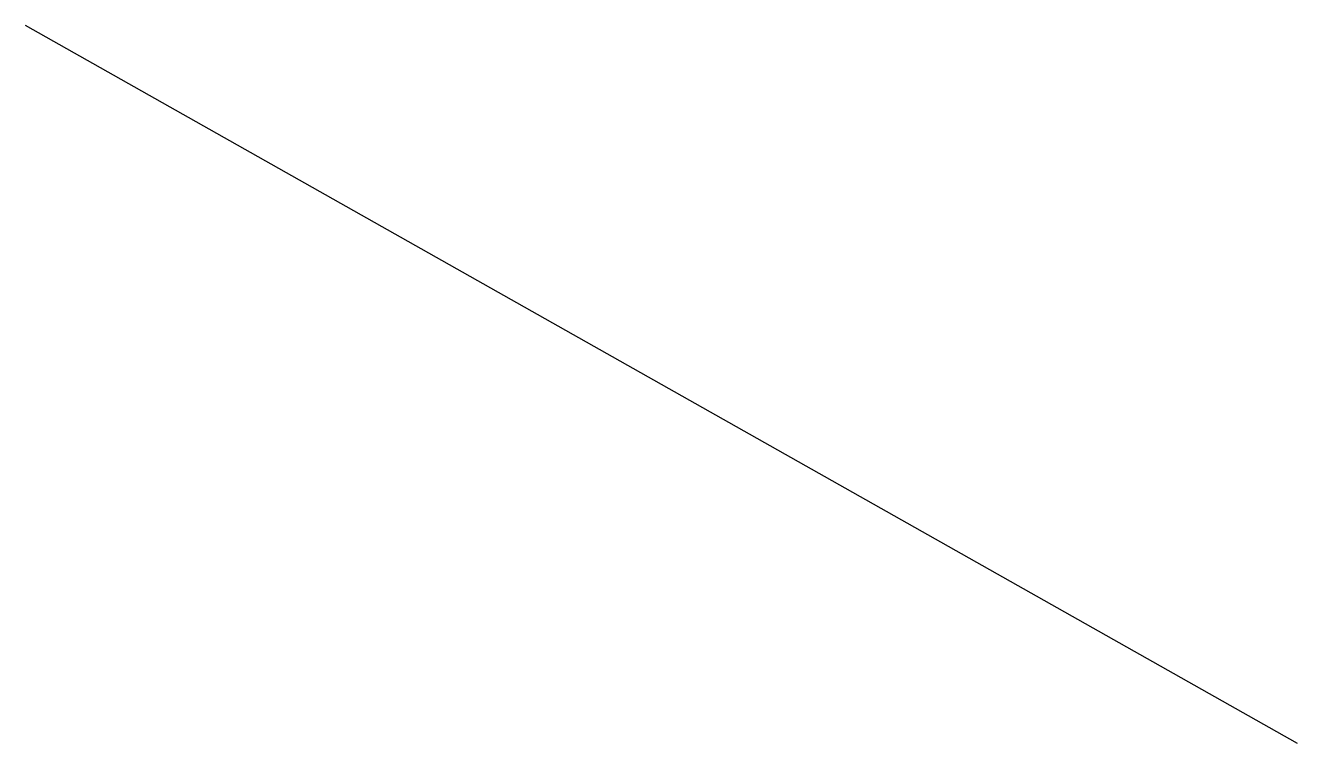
# Model space of a CAD drawing. Header units: millimetres. Extents: x 11558596 to 11585654, y -6407767 to -6392504.
import ezdxf

# ---------------------------------------------------------------- set-up
doc = ezdxf.new("R2010")
doc.units = ezdxf.units.MM
doc.header["$LTSCALE"] = 10

msp = doc.modelspace()

# ---------------------------------------------------------------- linework, layer by layer
at = {"color": 0}
msp.add_line((11585654, -6407767), (11558596, -6392504), dxfattribs=at)

doc.saveas('drawing.dxf')
